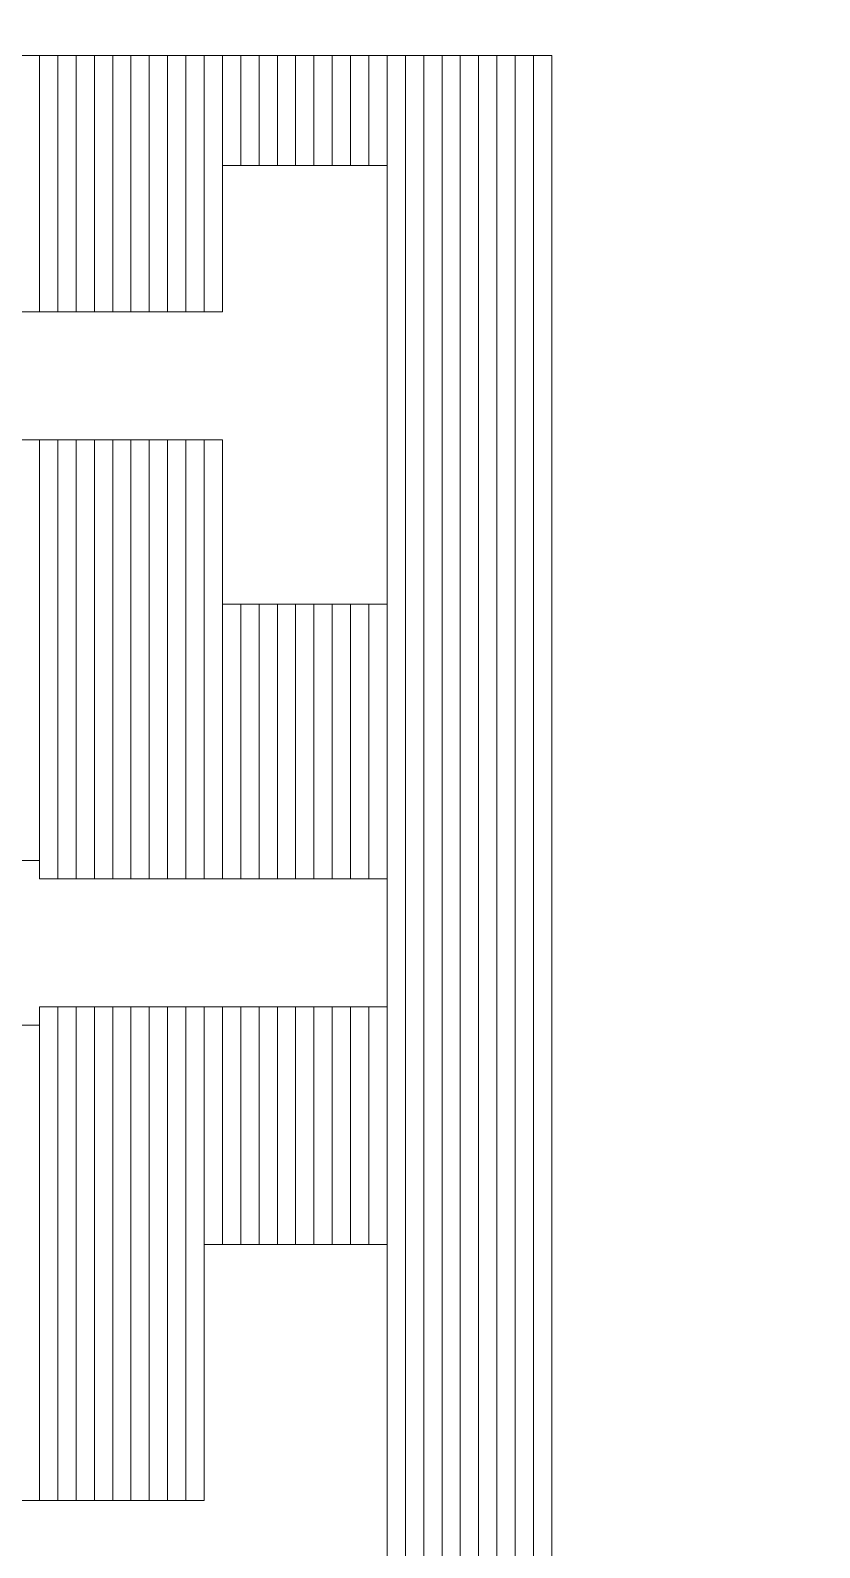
# Model space of a CAD drawing. Header units: millimetres. Extents: x -86 to 67, y -55 to 52.
# Drawn here: x -11.808 to -10.712, y -48.883 to -46.776 of the extents above; entities that cross this region are included whole.
import ezdxf

# ---------------------------------------------------------------- set-up
doc = ezdxf.new("R2010")
doc.units = ezdxf.units.MM
doc.header["$MEASUREMENT"] = 0
doc.layers.add('BG_OUTLINE', color=7, linetype='Continuous')
doc.layers.add('MA_PEN3', color=7, linetype='Continuous')

msp = doc.modelspace()

# ---------------------------------------------------------------- linework, layer by layer
at = {"layer": 'BG_OUTLINE', "color": 3, "lineweight": 9}
msp.add_open_spline([(-60.0926, 34.7331), (-60.0926, 34.7331), (63.7724, 34.7331), (63.7724, 34.7331), (63.7724, 34.7331), (64.585, 34.7336), (65.3646, 34.4113), (65.9396, 33.837), (65.9396, 33.837), (66.5146, 33.2627), (66.8379, 32.4797), (66.8384, 31.667), (66.8384, 31.667), (66.8384, 31.667), (66.8412, -52.28), (66.8412, -52.28), (66.8412, -52.28), (66.8412, -52.28), (66.8384, -52.1933), (66.8384, -52.1933), (66.8384, -52.1933), (66.8389, -53.006), (66.5166, -53.7856), (65.9424, -54.3606), (65.9424, -54.3606), (65.3681, -54.9356), (64.585, -55.2589), (63.7724, -55.2594), (63.7724, -55.2594), (63.7724, -55.2594), (-60.1869, -55.2594), (-60.1869, -55.2594), (-60.1869, -55.2594), (-60.1869, -55.2594), (-60.0853, -55.2518), (-60.0853, -55.2518), (-60.0853, -55.2518), (-60.8979, -55.2523), (-61.6775, -54.9299), (-62.2525, -54.3557), (-62.2525, -54.3557), (-62.8275, -53.7814), (-63.1508, -52.9984), (-63.1513, -52.1857), (-63.1513, -52.1857), (-63.1513, -52.1857), (-63.1587, 31.667), (-63.1587, 31.667), (-63.1587, 31.667), (-63.1592, 32.4797), (-62.8369, 33.2593), (-62.2626, 33.8343), (-62.2626, 33.8343), (-61.6883, 34.4093), (-60.9053, 34.7326), (-60.0926, 34.7331)], degree=3, knots=[0, 0, 0, 0, 0.071429, 0.071429, 0.071429, 0.071429, 0.142857, 0.142857, 0.142857, 0.142857, 0.214286, 0.214286, 0.214286, 0.214286, 0.285714, 0.285714, 0.285714, 0.285714, 0.357143, 0.357143, 0.357143, 0.357143, 0.428571, 0.428571, 0.428571, 0.428571, 0.5, 0.5, 0.5, 0.5, 0.571429, 0.571429, 0.571429, 0.571429, 0.642857, 0.642857, 0.642857, 0.642857, 0.714286, 0.714286, 0.714286, 0.714286, 0.785714, 0.785714, 0.785714, 0.785714, 0.857143, 0.857143, 0.857143, 0.857143, 0.928571, 0.928571, 0.928571, 0.928571, 1, 1, 1, 1], dxfattribs=at)
at = {"layer": 'MA_PEN3', "color": 5, "lineweight": 9}
for points in [[(-11.7948, -47.1669), (-11.7948, -47.1669), (-11.8202, -47.1669), (-11.8202, -47.1669), (-11.8202, -47.1669), (-11.8202, -47.1669), (-11.8202, -46.8113), (-11.8202, -46.8113), (-11.8202, -46.8113), (-11.8202, -46.8113), (-11.7948, -46.8113), (-11.7948, -46.8113), (-11.7948, -46.8113), (-11.7948, -46.8113), (-11.7948, -47.1669), (-11.7948, -47.1669)], [(-11.7694, -47.1669), (-11.7694, -47.1669), (-11.7948, -47.1669), (-11.7948, -47.1669), (-11.7948, -47.1669), (-11.7948, -47.1669), (-11.7948, -46.8113), (-11.7948, -46.8113), (-11.7948, -46.8113), (-11.7948, -46.8113), (-11.7694, -46.8113), (-11.7694, -46.8113), (-11.7694, -46.8113), (-11.7694, -46.8113), (-11.7694, -47.1669), (-11.7694, -47.1669)], [(-11.744, -47.1669), (-11.744, -47.1669), (-11.7694, -47.1669), (-11.7694, -47.1669), (-11.7694, -47.1669), (-11.7694, -47.1669), (-11.7694, -46.8113), (-11.7694, -46.8113), (-11.7694, -46.8113), (-11.7694, -46.8113), (-11.744, -46.8113), (-11.744, -46.8113), (-11.744, -46.8113), (-11.744, -46.8113), (-11.744, -47.1669), (-11.744, -47.1669)], [(-11.7186, -47.1669), (-11.7186, -47.1669), (-11.744, -47.1669), (-11.744, -47.1669), (-11.744, -47.1669), (-11.744, -47.1669), (-11.744, -46.8113), (-11.744, -46.8113), (-11.744, -46.8113), (-11.744, -46.8113), (-11.7186, -46.8113), (-11.7186, -46.8113), (-11.7186, -46.8113), (-11.7186, -46.8113), (-11.7186, -47.1669), (-11.7186, -47.1669)], [(-11.6932, -47.1669), (-11.6932, -47.1669), (-11.7186, -47.1669), (-11.7186, -47.1669), (-11.7186, -47.1669), (-11.7186, -47.1669), (-11.7186, -46.8113), (-11.7186, -46.8113), (-11.7186, -46.8113), (-11.7186, -46.8113), (-11.6932, -46.8113), (-11.6932, -46.8113), (-11.6932, -46.8113), (-11.6932, -46.8113), (-11.6932, -47.1669), (-11.6932, -47.1669)], [(-11.6678, -47.1669), (-11.6678, -47.1669), (-11.6932, -47.1669), (-11.6932, -47.1669), (-11.6932, -47.1669), (-11.6932, -47.1669), (-11.6932, -46.8113), (-11.6932, -46.8113), (-11.6932, -46.8113), (-11.6932, -46.8113), (-11.6678, -46.8113), (-11.6678, -46.8113), (-11.6678, -46.8113), (-11.6678, -46.8113), (-11.6678, -47.1669), (-11.6678, -47.1669)], [(-11.6424, -47.1669), (-11.6424, -47.1669), (-11.6678, -47.1669), (-11.6678, -47.1669), (-11.6678, -47.1669), (-11.6678, -47.1669), (-11.6678, -46.8113), (-11.6678, -46.8113), (-11.6678, -46.8113), (-11.6678, -46.8113), (-11.6424, -46.8113), (-11.6424, -46.8113), (-11.6424, -46.8113), (-11.6424, -46.8113), (-11.6424, -47.1669), (-11.6424, -47.1669)], [(-11.617, -47.1669), (-11.617, -47.1669), (-11.6424, -47.1669), (-11.6424, -47.1669), (-11.6424, -47.1669), (-11.6424, -47.1669), (-11.6424, -46.8113), (-11.6424, -46.8113), (-11.6424, -46.8113), (-11.6424, -46.8113), (-11.617, -46.8113), (-11.617, -46.8113), (-11.617, -46.8113), (-11.617, -46.8113), (-11.617, -47.1669), (-11.617, -47.1669)], [(-11.5916, -47.1669), (-11.5916, -47.1669), (-11.617, -47.1669), (-11.617, -47.1669), (-11.617, -47.1669), (-11.617, -47.1669), (-11.617, -46.8113), (-11.617, -46.8113), (-11.617, -46.8113), (-11.617, -46.8113), (-11.5916, -46.8113), (-11.5916, -46.8113), (-11.5916, -46.8113), (-11.5916, -46.8113), (-11.5916, -47.1669), (-11.5916, -47.1669)], [(-11.5662, -47.1669), (-11.5662, -47.1669), (-11.5916, -47.1669), (-11.5916, -47.1669), (-11.5916, -47.1669), (-11.5916, -47.1669), (-11.5916, -46.8113), (-11.5916, -46.8113), (-11.5916, -46.8113), (-11.5916, -46.8113), (-11.5662, -46.8113), (-11.5662, -46.8113), (-11.5662, -46.8113), (-11.5662, -46.8113), (-11.5662, -47.1669), (-11.5662, -47.1669)], [(-11.5408, -47.1669), (-11.5408, -47.1669), (-11.5662, -47.1669), (-11.5662, -47.1669), (-11.5662, -47.1669), (-11.5662, -47.1669), (-11.5662, -46.8113), (-11.5662, -46.8113), (-11.5662, -46.8113), (-11.5662, -46.8113), (-11.5408, -46.8113), (-11.5408, -46.8113), (-11.5408, -46.8113), (-11.5408, -46.8113), (-11.5408, -47.1669), (-11.5408, -47.1669)], [(-11.5154, -46.9637), (-11.5154, -46.9637), (-11.5408, -46.9637), (-11.5408, -46.9637), (-11.5408, -46.9637), (-11.5408, -46.9637), (-11.5408, -46.8113), (-11.5408, -46.8113), (-11.5408, -46.8113), (-11.5408, -46.8113), (-11.5154, -46.8113), (-11.5154, -46.8113), (-11.5154, -46.8113), (-11.5154, -46.8113), (-11.5154, -46.9637), (-11.5154, -46.9637)], [(-11.49, -46.9637), (-11.49, -46.9637), (-11.5154, -46.9637), (-11.5154, -46.9637), (-11.5154, -46.9637), (-11.5154, -46.9637), (-11.5154, -46.8113), (-11.5154, -46.8113), (-11.5154, -46.8113), (-11.5154, -46.8113), (-11.49, -46.8113), (-11.49, -46.8113), (-11.49, -46.8113), (-11.49, -46.8113), (-11.49, -46.9637), (-11.49, -46.9637)], [(-11.4646, -46.9637), (-11.4646, -46.9637), (-11.49, -46.9637), (-11.49, -46.9637), (-11.49, -46.9637), (-11.49, -46.9637), (-11.49, -46.8113), (-11.49, -46.8113), (-11.49, -46.8113), (-11.49, -46.8113), (-11.4646, -46.8113), (-11.4646, -46.8113), (-11.4646, -46.8113), (-11.4646, -46.8113), (-11.4646, -46.9637), (-11.4646, -46.9637)], [(-11.4392, -46.9637), (-11.4392, -46.9637), (-11.4646, -46.9637), (-11.4646, -46.9637), (-11.4646, -46.9637), (-11.4646, -46.9637), (-11.4646, -46.8113), (-11.4646, -46.8113), (-11.4646, -46.8113), (-11.4646, -46.8113), (-11.4392, -46.8113), (-11.4392, -46.8113), (-11.4392, -46.8113), (-11.4392, -46.8113), (-11.4392, -46.9637), (-11.4392, -46.9637)], [(-11.4138, -46.9637), (-11.4138, -46.9637), (-11.4392, -46.9637), (-11.4392, -46.9637), (-11.4392, -46.9637), (-11.4392, -46.9637), (-11.4392, -46.8113), (-11.4392, -46.8113), (-11.4392, -46.8113), (-11.4392, -46.8113), (-11.4138, -46.8113), (-11.4138, -46.8113), (-11.4138, -46.8113), (-11.4138, -46.8113), (-11.4138, -46.9637), (-11.4138, -46.9637)], [(-11.3884, -46.9637), (-11.3884, -46.9637), (-11.4138, -46.9637), (-11.4138, -46.9637), (-11.4138, -46.9637), (-11.4138, -46.9637), (-11.4138, -46.8113), (-11.4138, -46.8113), (-11.4138, -46.8113), (-11.4138, -46.8113), (-11.3884, -46.8113), (-11.3884, -46.8113), (-11.3884, -46.8113), (-11.3884, -46.8113), (-11.3884, -46.9637), (-11.3884, -46.9637)], [(-11.363, -46.9637), (-11.363, -46.9637), (-11.3884, -46.9637), (-11.3884, -46.9637), (-11.3884, -46.9637), (-11.3884, -46.9637), (-11.3884, -46.8113), (-11.3884, -46.8113), (-11.3884, -46.8113), (-11.3884, -46.8113), (-11.363, -46.8113), (-11.363, -46.8113), (-11.363, -46.8113), (-11.363, -46.8113), (-11.363, -46.9637), (-11.363, -46.9637)], [(-11.3376, -46.9637), (-11.3376, -46.9637), (-11.363, -46.9637), (-11.363, -46.9637), (-11.363, -46.9637), (-11.363, -46.9637), (-11.363, -46.8113), (-11.363, -46.8113), (-11.363, -46.8113), (-11.363, -46.8113), (-11.3376, -46.8113), (-11.3376, -46.8113), (-11.3376, -46.8113), (-11.3376, -46.8113), (-11.3376, -46.9637), (-11.3376, -46.9637)], [(-11.3122, -46.9637), (-11.3122, -46.9637), (-11.3376, -46.9637), (-11.3376, -46.9637), (-11.3376, -46.9637), (-11.3376, -46.9637), (-11.3376, -46.8113), (-11.3376, -46.8113), (-11.3376, -46.8113), (-11.3376, -46.8113), (-11.3122, -46.8113), (-11.3122, -46.8113), (-11.3122, -46.8113), (-11.3122, -46.8113), (-11.3122, -46.9637), (-11.3122, -46.9637)], [(-11.2868, -50.5451), (-11.2868, -50.5451), (-11.3122, -50.5451), (-11.3122, -50.5451), (-11.3122, -50.5451), (-11.3122, -50.5451), (-11.3122, -46.8113), (-11.3122, -46.8113), (-11.3122, -46.8113), (-11.3122, -46.8113), (-11.2868, -46.8113), (-11.2868, -46.8113), (-11.2868, -46.8113), (-11.2868, -46.8113), (-11.2868, -50.5451), (-11.2868, -50.5451)], [(-11.2614, -51.8659), (-11.2614, -51.8659), (-11.2868, -51.8659), (-11.2868, -51.8659), (-11.2868, -51.8659), (-11.2868, -51.8659), (-11.2868, -46.8113), (-11.2868, -46.8113), (-11.2868, -46.8113), (-11.2868, -46.8113), (-11.2614, -46.8113), (-11.2614, -46.8113), (-11.2614, -46.8113), (-11.2614, -46.8113), (-11.2614, -51.8659), (-11.2614, -51.8659)], [(-11.236, -51.8659), (-11.236, -51.8659), (-11.2614, -51.8659), (-11.2614, -51.8659), (-11.2614, -51.8659), (-11.2614, -51.8659), (-11.2614, -46.8113), (-11.2614, -46.8113), (-11.2614, -46.8113), (-11.2614, -46.8113), (-11.236, -46.8113), (-11.236, -46.8113), (-11.236, -46.8113), (-11.236, -46.8113), (-11.236, -51.8659), (-11.236, -51.8659)], [(-11.2106, -51.8659), (-11.2106, -51.8659), (-11.236, -51.8659), (-11.236, -51.8659), (-11.236, -51.8659), (-11.236, -51.8659), (-11.236, -46.8113), (-11.236, -46.8113), (-11.236, -46.8113), (-11.236, -46.8113), (-11.2106, -46.8113), (-11.2106, -46.8113), (-11.2106, -46.8113), (-11.2106, -46.8113), (-11.2106, -51.8659), (-11.2106, -51.8659)], [(-11.1852, -51.8659), (-11.1852, -51.8659), (-11.2106, -51.8659), (-11.2106, -51.8659), (-11.2106, -51.8659), (-11.2106, -51.8659), (-11.2106, -46.8113), (-11.2106, -46.8113), (-11.2106, -46.8113), (-11.2106, -46.8113), (-11.1852, -46.8113), (-11.1852, -46.8113), (-11.1852, -46.8113), (-11.1852, -46.8113), (-11.1852, -51.8659), (-11.1852, -51.8659)], [(-11.1598, -51.8659), (-11.1598, -51.8659), (-11.1852, -51.8659), (-11.1852, -51.8659), (-11.1852, -51.8659), (-11.1852, -51.8659), (-11.1852, -46.8113), (-11.1852, -46.8113), (-11.1852, -46.8113), (-11.1852, -46.8113), (-11.1598, -46.8113), (-11.1598, -46.8113), (-11.1598, -46.8113), (-11.1598, -46.8113), (-11.1598, -51.8659), (-11.1598, -51.8659)], [(-11.1344, -51.8659), (-11.1344, -51.8659), (-11.1598, -51.8659), (-11.1598, -51.8659), (-11.1598, -51.8659), (-11.1598, -51.8659), (-11.1598, -46.8113), (-11.1598, -46.8113), (-11.1598, -46.8113), (-11.1598, -46.8113), (-11.1344, -46.8113), (-11.1344, -46.8113), (-11.1344, -46.8113), (-11.1344, -46.8113), (-11.1344, -51.8659), (-11.1344, -51.8659)], [(-11.109, -51.8659), (-11.109, -51.8659), (-11.1344, -51.8659), (-11.1344, -51.8659), (-11.1344, -51.8659), (-11.1344, -51.8659), (-11.1344, -46.8113), (-11.1344, -46.8113), (-11.1344, -46.8113), (-11.1344, -46.8113), (-11.109, -46.8113), (-11.109, -46.8113), (-11.109, -46.8113), (-11.109, -46.8113), (-11.109, -51.8659), (-11.109, -51.8659)], [(-11.0836, -51.8659), (-11.0836, -51.8659), (-11.109, -51.8659), (-11.109, -51.8659), (-11.109, -51.8659), (-11.109, -51.8659), (-11.109, -46.8113), (-11.109, -46.8113), (-11.109, -46.8113), (-11.109, -46.8113), (-11.0836, -46.8113), (-11.0836, -46.8113), (-11.0836, -46.8113), (-11.0836, -46.8113), (-11.0836, -51.8659), (-11.0836, -51.8659)], [(-11.7948, -47.9289), (-11.7948, -47.9289), (-11.8202, -47.9289), (-11.8202, -47.9289), (-11.8202, -47.9289), (-11.8202, -47.9289), (-11.8202, -47.3447), (-11.8202, -47.3447), (-11.8202, -47.3447), (-11.8202, -47.3447), (-11.7948, -47.3447), (-11.7948, -47.3447), (-11.7948, -47.3447), (-11.7948, -47.3447), (-11.7948, -47.9289), (-11.7948, -47.9289)], [(-11.7694, -47.9543), (-11.7694, -47.9543), (-11.7948, -47.9543), (-11.7948, -47.9543), (-11.7948, -47.9543), (-11.7948, -47.9543), (-11.7948, -47.3447), (-11.7948, -47.3447), (-11.7948, -47.3447), (-11.7948, -47.3447), (-11.7694, -47.3447), (-11.7694, -47.3447), (-11.7694, -47.3447), (-11.7694, -47.3447), (-11.7694, -47.9543), (-11.7694, -47.9543)], [(-11.744, -47.9543), (-11.744, -47.9543), (-11.7694, -47.9543), (-11.7694, -47.9543), (-11.7694, -47.9543), (-11.7694, -47.9543), (-11.7694, -47.3447), (-11.7694, -47.3447), (-11.7694, -47.3447), (-11.7694, -47.3447), (-11.744, -47.3447), (-11.744, -47.3447), (-11.744, -47.3447), (-11.744, -47.3447), (-11.744, -47.9543), (-11.744, -47.9543)], [(-11.7186, -47.9543), (-11.7186, -47.9543), (-11.744, -47.9543), (-11.744, -47.9543), (-11.744, -47.9543), (-11.744, -47.9543), (-11.744, -47.3447), (-11.744, -47.3447), (-11.744, -47.3447), (-11.744, -47.3447), (-11.7186, -47.3447), (-11.7186, -47.3447), (-11.7186, -47.3447), (-11.7186, -47.3447), (-11.7186, -47.9543), (-11.7186, -47.9543)], [(-11.6932, -47.9543), (-11.6932, -47.9543), (-11.7186, -47.9543), (-11.7186, -47.9543), (-11.7186, -47.9543), (-11.7186, -47.9543), (-11.7186, -47.3447), (-11.7186, -47.3447), (-11.7186, -47.3447), (-11.7186, -47.3447), (-11.6932, -47.3447), (-11.6932, -47.3447), (-11.6932, -47.3447), (-11.6932, -47.3447), (-11.6932, -47.9543), (-11.6932, -47.9543)], [(-11.6678, -47.9543), (-11.6678, -47.9543), (-11.6932, -47.9543), (-11.6932, -47.9543), (-11.6932, -47.9543), (-11.6932, -47.9543), (-11.6932, -47.3447), (-11.6932, -47.3447), (-11.6932, -47.3447), (-11.6932, -47.3447), (-11.6678, -47.3447), (-11.6678, -47.3447), (-11.6678, -47.3447), (-11.6678, -47.3447), (-11.6678, -47.9543), (-11.6678, -47.9543)], [(-11.6424, -47.9543), (-11.6424, -47.9543), (-11.6678, -47.9543), (-11.6678, -47.9543), (-11.6678, -47.9543), (-11.6678, -47.9543), (-11.6678, -47.3447), (-11.6678, -47.3447), (-11.6678, -47.3447), (-11.6678, -47.3447), (-11.6424, -47.3447), (-11.6424, -47.3447), (-11.6424, -47.3447), (-11.6424, -47.3447), (-11.6424, -47.9543), (-11.6424, -47.9543)], [(-11.617, -47.9543), (-11.617, -47.9543), (-11.6424, -47.9543), (-11.6424, -47.9543), (-11.6424, -47.9543), (-11.6424, -47.9543), (-11.6424, -47.3447), (-11.6424, -47.3447), (-11.6424, -47.3447), (-11.6424, -47.3447), (-11.617, -47.3447), (-11.617, -47.3447), (-11.617, -47.3447), (-11.617, -47.3447), (-11.617, -47.9543), (-11.617, -47.9543)], [(-11.5916, -47.9543), (-11.5916, -47.9543), (-11.617, -47.9543), (-11.617, -47.9543), (-11.617, -47.9543), (-11.617, -47.9543), (-11.617, -47.3447), (-11.617, -47.3447), (-11.617, -47.3447), (-11.617, -47.3447), (-11.5916, -47.3447), (-11.5916, -47.3447), (-11.5916, -47.3447), (-11.5916, -47.3447), (-11.5916, -47.9543), (-11.5916, -47.9543)], [(-11.5662, -47.9543), (-11.5662, -47.9543), (-11.5916, -47.9543), (-11.5916, -47.9543), (-11.5916, -47.9543), (-11.5916, -47.9543), (-11.5916, -47.3447), (-11.5916, -47.3447), (-11.5916, -47.3447), (-11.5916, -47.3447), (-11.5662, -47.3447), (-11.5662, -47.3447), (-11.5662, -47.3447), (-11.5662, -47.3447), (-11.5662, -47.9543), (-11.5662, -47.9543)], [(-11.5408, -47.9543), (-11.5408, -47.9543), (-11.5662, -47.9543), (-11.5662, -47.9543), (-11.5662, -47.9543), (-11.5662, -47.9543), (-11.5662, -47.3447), (-11.5662, -47.3447), (-11.5662, -47.3447), (-11.5662, -47.3447), (-11.5408, -47.3447), (-11.5408, -47.3447), (-11.5408, -47.3447), (-11.5408, -47.3447), (-11.5408, -47.9543), (-11.5408, -47.9543)], [(-11.5154, -47.9543), (-11.5154, -47.9543), (-11.5408, -47.9543), (-11.5408, -47.9543), (-11.5408, -47.9543), (-11.5408, -47.9543), (-11.5408, -47.5733), (-11.5408, -47.5733), (-11.5408, -47.5733), (-11.5408, -47.5733), (-11.5154, -47.5733), (-11.5154, -47.5733), (-11.5154, -47.5733), (-11.5154, -47.5733), (-11.5154, -47.9543), (-11.5154, -47.9543)], [(-11.49, -47.9543), (-11.49, -47.9543), (-11.5154, -47.9543), (-11.5154, -47.9543), (-11.5154, -47.9543), (-11.5154, -47.9543), (-11.5154, -47.5733), (-11.5154, -47.5733), (-11.5154, -47.5733), (-11.5154, -47.5733), (-11.49, -47.5733), (-11.49, -47.5733), (-11.49, -47.5733), (-11.49, -47.5733), (-11.49, -47.9543), (-11.49, -47.9543)], [(-11.4646, -47.9543), (-11.4646, -47.9543), (-11.49, -47.9543), (-11.49, -47.9543), (-11.49, -47.9543), (-11.49, -47.9543), (-11.49, -47.5733), (-11.49, -47.5733), (-11.49, -47.5733), (-11.49, -47.5733), (-11.4646, -47.5733), (-11.4646, -47.5733), (-11.4646, -47.5733), (-11.4646, -47.5733), (-11.4646, -47.9543), (-11.4646, -47.9543)], [(-11.4392, -47.9543), (-11.4392, -47.9543), (-11.4646, -47.9543), (-11.4646, -47.9543), (-11.4646, -47.9543), (-11.4646, -47.9543), (-11.4646, -47.5733), (-11.4646, -47.5733), (-11.4646, -47.5733), (-11.4646, -47.5733), (-11.4392, -47.5733), (-11.4392, -47.5733), (-11.4392, -47.5733), (-11.4392, -47.5733), (-11.4392, -47.9543), (-11.4392, -47.9543)], [(-11.4138, -47.9543), (-11.4138, -47.9543), (-11.4392, -47.9543), (-11.4392, -47.9543), (-11.4392, -47.9543), (-11.4392, -47.9543), (-11.4392, -47.5733), (-11.4392, -47.5733), (-11.4392, -47.5733), (-11.4392, -47.5733), (-11.4138, -47.5733), (-11.4138, -47.5733), (-11.4138, -47.5733), (-11.4138, -47.5733), (-11.4138, -47.9543), (-11.4138, -47.9543)], [(-11.3884, -47.9543), (-11.3884, -47.9543), (-11.4138, -47.9543), (-11.4138, -47.9543), (-11.4138, -47.9543), (-11.4138, -47.9543), (-11.4138, -47.5733), (-11.4138, -47.5733), (-11.4138, -47.5733), (-11.4138, -47.5733), (-11.3884, -47.5733), (-11.3884, -47.5733), (-11.3884, -47.5733), (-11.3884, -47.5733), (-11.3884, -47.9543), (-11.3884, -47.9543)], [(-11.363, -47.9543), (-11.363, -47.9543), (-11.3884, -47.9543), (-11.3884, -47.9543), (-11.3884, -47.9543), (-11.3884, -47.9543), (-11.3884, -47.5733), (-11.3884, -47.5733), (-11.3884, -47.5733), (-11.3884, -47.5733), (-11.363, -47.5733), (-11.363, -47.5733), (-11.363, -47.5733), (-11.363, -47.5733), (-11.363, -47.9543), (-11.363, -47.9543)], [(-11.3376, -47.9543), (-11.3376, -47.9543), (-11.363, -47.9543), (-11.363, -47.9543), (-11.363, -47.9543), (-11.363, -47.9543), (-11.363, -47.5733), (-11.363, -47.5733), (-11.363, -47.5733), (-11.363, -47.5733), (-11.3376, -47.5733), (-11.3376, -47.5733), (-11.3376, -47.5733), (-11.3376, -47.5733), (-11.3376, -47.9543), (-11.3376, -47.9543)], [(-11.3122, -47.9543), (-11.3122, -47.9543), (-11.3376, -47.9543), (-11.3376, -47.9543), (-11.3376, -47.9543), (-11.3376, -47.9543), (-11.3376, -47.5733), (-11.3376, -47.5733), (-11.3376, -47.5733), (-11.3376, -47.5733), (-11.3122, -47.5733), (-11.3122, -47.5733), (-11.3122, -47.5733), (-11.3122, -47.5733), (-11.3122, -47.9543), (-11.3122, -47.9543)], [(-11.7694, -48.8179), (-11.7694, -48.8179), (-11.7948, -48.8179), (-11.7948, -48.8179), (-11.7948, -48.8179), (-11.7948, -48.8179), (-11.7948, -48.1321), (-11.7948, -48.1321), (-11.7948, -48.1321), (-11.7948, -48.1321), (-11.7694, -48.1321), (-11.7694, -48.1321), (-11.7694, -48.1321), (-11.7694, -48.1321), (-11.7694, -48.8179), (-11.7694, -48.8179)], [(-11.744, -48.8179), (-11.744, -48.8179), (-11.7694, -48.8179), (-11.7694, -48.8179), (-11.7694, -48.8179), (-11.7694, -48.8179), (-11.7694, -48.1321), (-11.7694, -48.1321), (-11.7694, -48.1321), (-11.7694, -48.1321), (-11.744, -48.1321), (-11.744, -48.1321), (-11.744, -48.1321), (-11.744, -48.1321), (-11.744, -48.8179), (-11.744, -48.8179)], [(-11.7186, -48.8179), (-11.7186, -48.8179), (-11.744, -48.8179), (-11.744, -48.8179), (-11.744, -48.8179), (-11.744, -48.8179), (-11.744, -48.1321), (-11.744, -48.1321), (-11.744, -48.1321), (-11.744, -48.1321), (-11.7186, -48.1321), (-11.7186, -48.1321), (-11.7186, -48.1321), (-11.7186, -48.1321), (-11.7186, -48.8179), (-11.7186, -48.8179)], [(-11.6932, -48.8179), (-11.6932, -48.8179), (-11.7186, -48.8179), (-11.7186, -48.8179), (-11.7186, -48.8179), (-11.7186, -48.8179), (-11.7186, -48.1321), (-11.7186, -48.1321), (-11.7186, -48.1321), (-11.7186, -48.1321), (-11.6932, -48.1321), (-11.6932, -48.1321), (-11.6932, -48.1321), (-11.6932, -48.1321), (-11.6932, -48.8179), (-11.6932, -48.8179)], [(-11.6678, -48.8179), (-11.6678, -48.8179), (-11.6932, -48.8179), (-11.6932, -48.8179), (-11.6932, -48.8179), (-11.6932, -48.8179), (-11.6932, -48.1321), (-11.6932, -48.1321), (-11.6932, -48.1321), (-11.6932, -48.1321), (-11.6678, -48.1321), (-11.6678, -48.1321), (-11.6678, -48.1321), (-11.6678, -48.1321), (-11.6678, -48.8179), (-11.6678, -48.8179)], [(-11.6424, -48.8179), (-11.6424, -48.8179), (-11.6678, -48.8179), (-11.6678, -48.8179), (-11.6678, -48.8179), (-11.6678, -48.8179), (-11.6678, -48.1321), (-11.6678, -48.1321), (-11.6678, -48.1321), (-11.6678, -48.1321), (-11.6424, -48.1321), (-11.6424, -48.1321), (-11.6424, -48.1321), (-11.6424, -48.1321), (-11.6424, -48.8179), (-11.6424, -48.8179)], [(-11.617, -48.8179), (-11.617, -48.8179), (-11.6424, -48.8179), (-11.6424, -48.8179), (-11.6424, -48.8179), (-11.6424, -48.8179), (-11.6424, -48.1321), (-11.6424, -48.1321), (-11.6424, -48.1321), (-11.6424, -48.1321), (-11.617, -48.1321), (-11.617, -48.1321), (-11.617, -48.1321), (-11.617, -48.1321), (-11.617, -48.8179), (-11.617, -48.8179)], [(-11.5916, -48.8179), (-11.5916, -48.8179), (-11.617, -48.8179), (-11.617, -48.8179), (-11.617, -48.8179), (-11.617, -48.8179), (-11.617, -48.1321), (-11.617, -48.1321), (-11.617, -48.1321), (-11.617, -48.1321), (-11.5916, -48.1321), (-11.5916, -48.1321), (-11.5916, -48.1321), (-11.5916, -48.1321), (-11.5916, -48.8179), (-11.5916, -48.8179)], [(-11.5662, -48.8179), (-11.5662, -48.8179), (-11.5916, -48.8179), (-11.5916, -48.8179), (-11.5916, -48.8179), (-11.5916, -48.8179), (-11.5916, -48.1321), (-11.5916, -48.1321), (-11.5916, -48.1321), (-11.5916, -48.1321), (-11.5662, -48.1321), (-11.5662, -48.1321), (-11.5662, -48.1321), (-11.5662, -48.1321), (-11.5662, -48.8179), (-11.5662, -48.8179)], [(-11.5408, -48.4623), (-11.5408, -48.4623), (-11.5662, -48.4623), (-11.5662, -48.4623), (-11.5662, -48.4623), (-11.5662, -48.4623), (-11.5662, -48.1321), (-11.5662, -48.1321), (-11.5662, -48.1321), (-11.5662, -48.1321), (-11.5408, -48.1321), (-11.5408, -48.1321), (-11.5408, -48.1321), (-11.5408, -48.1321), (-11.5408, -48.4623), (-11.5408, -48.4623)], [(-11.5154, -48.4623), (-11.5154, -48.4623), (-11.5408, -48.4623), (-11.5408, -48.4623), (-11.5408, -48.4623), (-11.5408, -48.4623), (-11.5408, -48.1321), (-11.5408, -48.1321), (-11.5408, -48.1321), (-11.5408, -48.1321), (-11.5154, -48.1321), (-11.5154, -48.1321), (-11.5154, -48.1321), (-11.5154, -48.1321), (-11.5154, -48.4623), (-11.5154, -48.4623)], [(-11.49, -48.4623), (-11.49, -48.4623), (-11.5154, -48.4623), (-11.5154, -48.4623), (-11.5154, -48.4623), (-11.5154, -48.4623), (-11.5154, -48.1321), (-11.5154, -48.1321), (-11.5154, -48.1321), (-11.5154, -48.1321), (-11.49, -48.1321), (-11.49, -48.1321), (-11.49, -48.1321), (-11.49, -48.1321), (-11.49, -48.4623), (-11.49, -48.4623)], [(-11.4646, -48.4623), (-11.4646, -48.4623), (-11.49, -48.4623), (-11.49, -48.4623), (-11.49, -48.4623), (-11.49, -48.4623), (-11.49, -48.1321), (-11.49, -48.1321), (-11.49, -48.1321), (-11.49, -48.1321), (-11.4646, -48.1321), (-11.4646, -48.1321), (-11.4646, -48.1321), (-11.4646, -48.1321), (-11.4646, -48.4623), (-11.4646, -48.4623)], [(-11.4392, -48.4623), (-11.4392, -48.4623), (-11.4646, -48.4623), (-11.4646, -48.4623), (-11.4646, -48.4623), (-11.4646, -48.4623), (-11.4646, -48.1321), (-11.4646, -48.1321), (-11.4646, -48.1321), (-11.4646, -48.1321), (-11.4392, -48.1321), (-11.4392, -48.1321), (-11.4392, -48.1321), (-11.4392, -48.1321), (-11.4392, -48.4623), (-11.4392, -48.4623)], [(-11.4138, -48.4623), (-11.4138, -48.4623), (-11.4392, -48.4623), (-11.4392, -48.4623), (-11.4392, -48.4623), (-11.4392, -48.4623), (-11.4392, -48.1321), (-11.4392, -48.1321), (-11.4392, -48.1321), (-11.4392, -48.1321), (-11.4138, -48.1321), (-11.4138, -48.1321), (-11.4138, -48.1321), (-11.4138, -48.1321), (-11.4138, -48.4623), (-11.4138, -48.4623)], [(-11.3884, -48.4623), (-11.3884, -48.4623), (-11.4138, -48.4623), (-11.4138, -48.4623), (-11.4138, -48.4623), (-11.4138, -48.4623), (-11.4138, -48.1321), (-11.4138, -48.1321), (-11.4138, -48.1321), (-11.4138, -48.1321), (-11.3884, -48.1321), (-11.3884, -48.1321), (-11.3884, -48.1321), (-11.3884, -48.1321), (-11.3884, -48.4623), (-11.3884, -48.4623)], [(-11.363, -48.4623), (-11.363, -48.4623), (-11.3884, -48.4623), (-11.3884, -48.4623), (-11.3884, -48.4623), (-11.3884, -48.4623), (-11.3884, -48.1321), (-11.3884, -48.1321), (-11.3884, -48.1321), (-11.3884, -48.1321), (-11.363, -48.1321), (-11.363, -48.1321), (-11.363, -48.1321), (-11.363, -48.1321), (-11.363, -48.4623), (-11.363, -48.4623)], [(-11.3376, -48.4623), (-11.3376, -48.4623), (-11.363, -48.4623), (-11.363, -48.4623), (-11.363, -48.4623), (-11.363, -48.4623), (-11.363, -48.1321), (-11.363, -48.1321), (-11.363, -48.1321), (-11.363, -48.1321), (-11.3376, -48.1321), (-11.3376, -48.1321), (-11.3376, -48.1321), (-11.3376, -48.1321), (-11.3376, -48.4623), (-11.3376, -48.4623)], [(-11.3122, -48.4623), (-11.3122, -48.4623), (-11.3376, -48.4623), (-11.3376, -48.4623), (-11.3376, -48.4623), (-11.3376, -48.4623), (-11.3376, -48.1321), (-11.3376, -48.1321), (-11.3376, -48.1321), (-11.3376, -48.1321), (-11.3122, -48.1321), (-11.3122, -48.1321), (-11.3122, -48.1321), (-11.3122, -48.1321), (-11.3122, -48.4623), (-11.3122, -48.4623)], [(-11.7948, -48.8179), (-11.7948, -48.8179), (-11.8202, -48.8179), (-11.8202, -48.8179), (-11.8202, -48.8179), (-11.8202, -48.8179), (-11.8202, -48.1575), (-11.8202, -48.1575), (-11.8202, -48.1575), (-11.8202, -48.1575), (-11.7948, -48.1575), (-11.7948, -48.1575), (-11.7948, -48.1575), (-11.7948, -48.1575), (-11.7948, -48.8179), (-11.7948, -48.8179)]]:
    msp.add_open_spline(points, degree=3, knots=[0, 0, 0, 0, 0.25, 0.25, 0.25, 0.25, 0.5, 0.5, 0.5, 0.5, 0.75, 0.75, 0.75, 0.75, 1, 1, 1, 1], dxfattribs=at)

doc.saveas('drawing.dxf')
